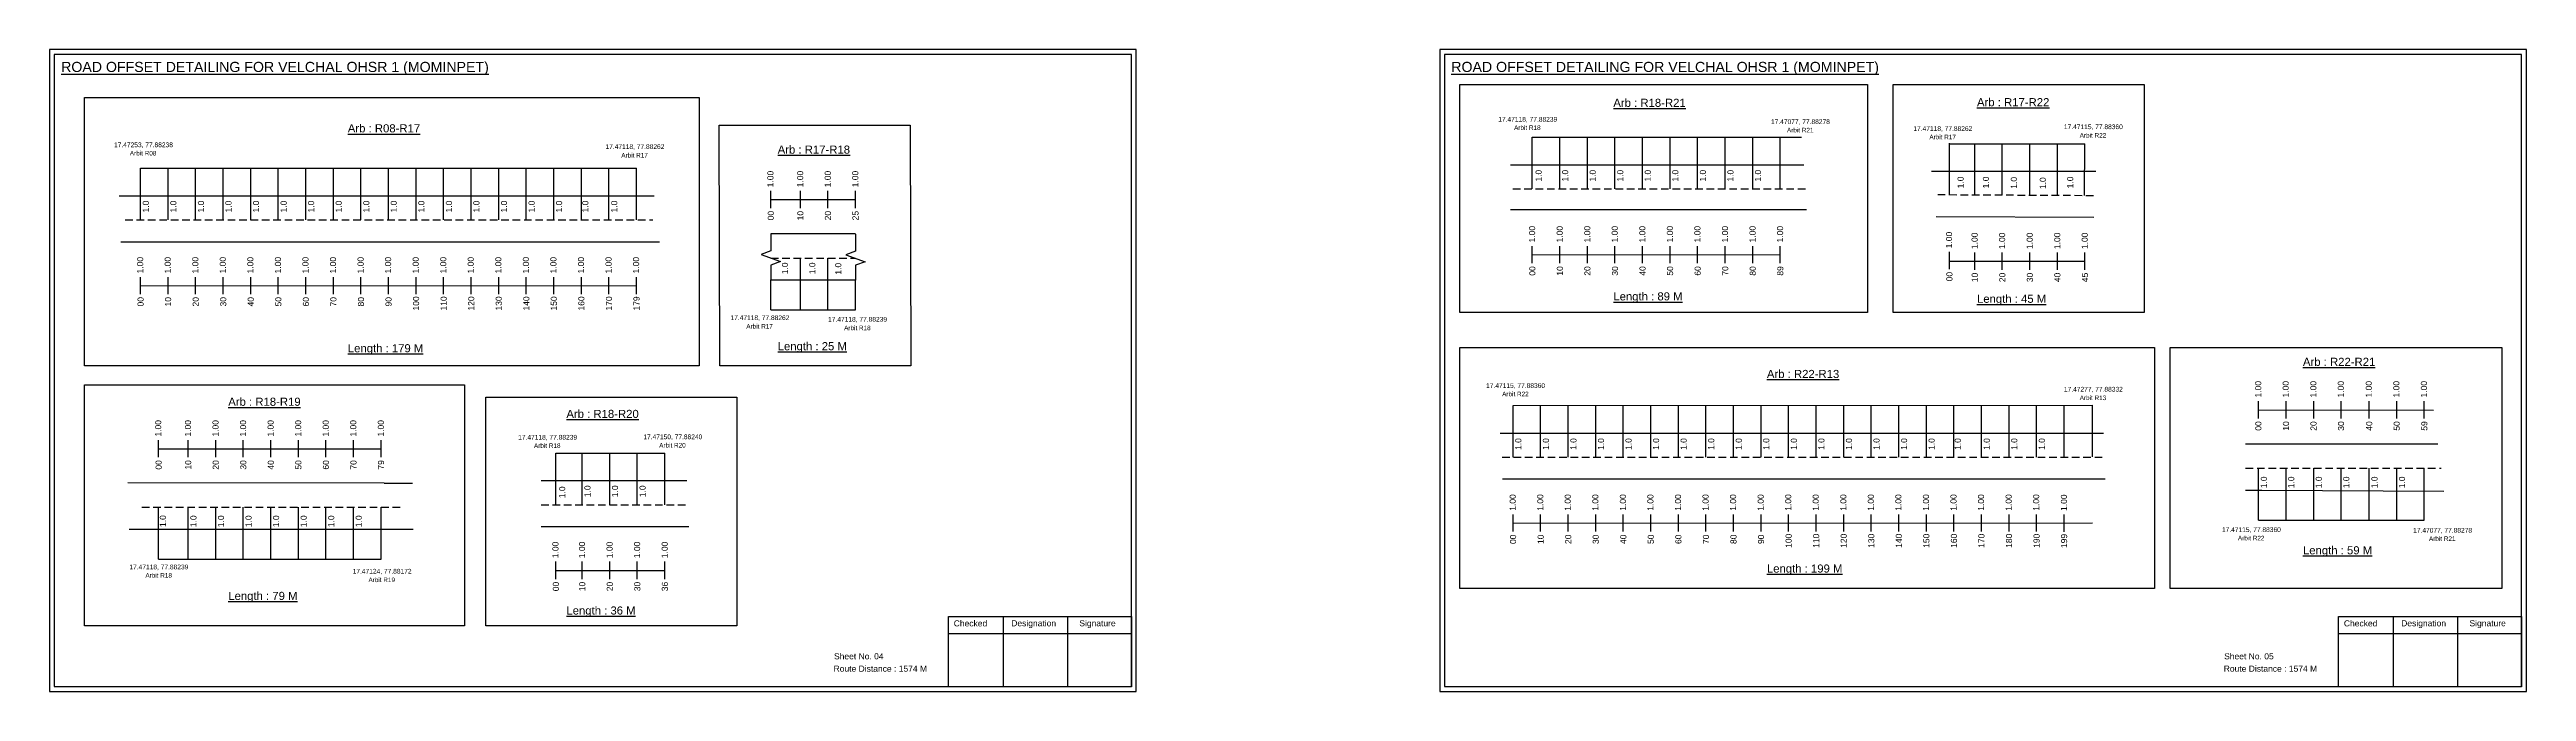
# Model space of a CAD drawing. Header units: inches. Extents: x 1000 to 5772, y 113 to 3122.
# Drawn here: x 3233 to 4456, y 1098 to 1415 of the extents above; entities that cross this region are included whole.
import ezdxf

# ---------------------------------------------------------------- set-up
doc = ezdxf.new("R2010")
doc.units = ezdxf.units.IN
doc.header["$MEASUREMENT"] = 0
doc.linetypes.add('DASHED2', pattern=[0.375, 0.25, -0.125])
doc.layers.add('PDF_Geometry', color=7, linetype='Continuous')
doc.layers.add('PDF_Text', color=5, linetype='Continuous')
doc.styles.add('PDF Arial', font='arial.ttf')
doc.styles.get("Standard").update_dxf_attribs({"font": 'arial.ttf'})

msp = doc.modelspace()

# ---------------------------------------------------------------- linework, layer by layer
at = {"color": 5}
for p, q in [((3965, 1371.4), (4097.8, 1371.4)), ((4170.9, 1368.2), (4237.8, 1368.2)), ((3278, 1356.1), (3522.8, 1356.1)), ((3589.1, 1286.3), (3630.9, 1286.3)), ((3955.5, 1239), (4241.5, 1239.2)), ((3483, 1215.6), (3536.8, 1215.6)), ((4323.5, 1182.5), (4405.3, 1182.5)), ((3286.9, 1163.3), (3396.7, 1163.3))]:
    msp.add_line(p, q, dxfattribs=at)
for p, q in [((3965, 1345.9), (3965, 1371.4)), ((3978.6, 1345.9), (3978.6, 1371.4)), ((3992.2, 1345.9), (3992.2, 1371.4)), ((4005.8, 1345.9), (4005.8, 1371.4)), ((4019.4, 1345.9), (4019.4, 1371.4)), ((4033, 1345.9), (4033, 1371.4)), ((4046.6, 1345.9), (4046.6, 1371.4)), ((4060.2, 1345.9), (4060.2, 1371.4)), ((4073.8, 1345.9), (4073.8, 1371.4)), ((4087.4, 1345.9), (4087.4, 1371.4)), ((3954.2, 1357.8), (4099, 1357.8)), ((4170.9, 1342.9), (4170.9, 1368.5)), ((4183.4, 1342.9), (4183.4, 1368.2)), ((4197, 1342.8), (4197, 1368.2)), ((4210.6, 1342.9), (4210.6, 1368.2)), ((4224.2, 1342.6), (4224.2, 1368.2)), ((4237.6, 1342.7), (4237.8, 1368.2)), ((3278, 1330.6), (3278, 1356.1)), ((3291.6, 1330.6), (3291.6, 1356.1)), ((3305.2, 1330.6), (3305.2, 1356.1)), ((3318.8, 1330.6), (3318.8, 1356.1)), ((3332.4, 1330.6), (3332.4, 1356.1)), ((3346, 1330.6), (3346, 1356.1)), ((3359.6, 1330.6), (3359.6, 1356.1)), ((3373.2, 1330.6), (3373.2, 1356.1)), ((3386.8, 1330.6), (3386.8, 1356.1)), ((3400.4, 1330.6), (3400.4, 1356.1)), ((3414, 1330.6), (3414, 1356.1)), ((3427.6, 1330.6), (3427.6, 1356.1)), ((3441.2, 1330.6), (3441.2, 1356.1)), ((3454.8, 1330.6), (3454.8, 1356.1)), ((3468.4, 1330.6), (3468.4, 1356.1)), ((3482, 1330.6), (3482, 1356.1)), ((3495.6, 1330.6), (3495.6, 1356.1)), ((3509.2, 1330.6), (3509.2, 1356.1)), ((3522.8, 1330.6), (3522.8, 1356.1)), ((4243.1, 1354.5), (4162.1, 1354.5)), ((3267.5, 1342.5), (3531.5, 1342.5)), ((4100.4, 1335.6), (3954.2, 1335.6)), ((3630.9, 1323.7), (3589.1, 1323.7)), ((4164.3, 1332.3), (4242.1, 1331.9)), ((3268.2, 1319.8), (3534.2, 1319.8)), ((3603.7, 1286.3), (3603.7, 1311.8)), ((3617.3, 1286.3), (3617.3, 1311.8)), ((3589.1, 1301), (3614.7, 1301)), ((3589.1, 1286.3), (3589.1, 1301)), ((3614.7, 1301), (3630.9, 1301)), ((3630.9, 1286.3), (3630.9, 1301)), ((3955.5, 1213.5), (3955.5, 1239)), ((3969.1, 1213.5), (3969.1, 1239)), ((3982.7, 1213.5), (3982.7, 1239)), ((3996.3, 1213.5), (3996.3, 1239)), ((4009.9, 1213.5), (4009.9, 1239)), ((4023.5, 1213.5), (4023.5, 1239)), ((4037.1, 1213.5), (4037.1, 1239)), ((4050.7, 1213.5), (4050.7, 1239)), ((4064.3, 1213.5), (4064.3, 1239)), ((4077.9, 1213.5), (4077.9, 1239)), ((4091.5, 1213.5), (4091.5, 1239)), ((4105.1, 1213.5), (4105.1, 1239)), ((4118.7, 1213.5), (4118.7, 1239)), ((4132.3, 1213.5), (4132.3, 1239)), ((4145.9, 1213.5), (4145.9, 1239)), ((4159.5, 1213.5), (4159.5, 1239)), ((4173.1, 1213.5), (4173.1, 1239)), ((4186.7, 1213.5), (4186.7, 1239)), ((4200.3, 1213.5), (4200.3, 1239)), ((4213.9, 1213.5), (4213.9, 1239)), ((4227.5, 1213.6), (4227.5, 1238.9)), ((4241.5, 1213.7), (4241.5, 1239.2)), ((3949.1, 1225.4), (4246.9, 1225.4)), ((3483, 1190.1), (3483, 1215.6)), ((3496, 1190.1), (3496, 1215.6)), ((3509.6, 1190.1), (3509.6, 1215.6)), ((3523.2, 1190.1), (3523.2, 1215.6)), ((3536.8, 1190.1), (3536.8, 1215.6)), ((4412, 1219.9), (4317.1, 1219.9)), ((3398.3, 1200.7), (3271.7, 1200.9)), ((3398.3, 1200.7), (3412.3, 1200.7)), ((3475.7, 1202), (3547.7, 1202)), ((3950.3, 1202.8), (4247.8, 1202.8)), ((4323.5, 1182.5), (4323.5, 1208.1)), ((4337.1, 1182.5), (4337.1, 1208.1)), ((4350.7, 1182.5), (4350.7, 1208.1)), ((4364.3, 1182.5), (4364.3, 1208.1)), ((4378.1, 1182.5), (4378.1, 1208.1)), ((4391.7, 1182.5), (4391.7, 1208.1)), ((4405.3, 1182.5), (4405.3, 1208.1)), ((3286.9, 1163.3), (3286.9, 1188.8)), ((3301.5, 1163.3), (3301.5, 1188.8)), ((3315.1, 1163.3), (3315.1, 1188.8)), ((3328.7, 1163.3), (3328.7, 1188.8)), ((3342.3, 1163.3), (3342.3, 1188.8)), ((3355.9, 1163.3), (3355.9, 1188.8)), ((3369.5, 1163.3), (3369.5, 1188.8)), ((3383.1, 1163.3), (3383.1, 1188.8)), ((3396.7, 1163.3), (3396.7, 1188.8)), ((3272.4, 1178), (3398.3, 1178)), ((3398.3, 1178), (3412.5, 1178)), ((3475.7, 1179.3), (3548.7, 1179.3))]:
    msp.add_line(p, q)
at = {"color": 217, "true_color": 0x93278f}
for p, q in [((3589.1, 1336.4), (3589.1, 1345)), ((3603.7, 1336.4), (3603.7, 1345)), ((3617.3, 1336.4), (3617.3, 1345)), ((3630.9, 1336.4), (3630.9, 1345)), ((3589.1, 1340.7), (3630.9, 1340.7)), ((3965, 1309.2), (3965, 1317.7)), ((3965, 1313.4), (4087.4, 1313.5)), ((3978.6, 1309.2), (3978.6, 1317.7)), ((3992.2, 1309.2), (3992.2, 1317.7)), ((4005.8, 1309.2), (4005.8, 1317.7)), ((4019.4, 1309.2), (4019.4, 1317.7)), ((4033, 1309.2), (4033, 1317.7)), ((4046.6, 1309.2), (4046.6, 1317.7)), ((4060.2, 1309.2), (4060.2, 1317.7)), ((4073.8, 1309.2), (4073.8, 1317.7)), ((4087.4, 1309.2), (4087.4, 1317.7)), ((4170.9, 1306.3), (4170.9, 1314.9)), ((4170.9, 1310.2), (4237.8, 1310.2)), ((4183.4, 1305.9), (4183.4, 1314.5)), ((4197, 1305.9), (4197, 1314.5)), ((4210.6, 1305.9), (4210.6, 1314.5)), ((4224.2, 1305.9), (4224.2, 1314.5)), ((4237.8, 1305.9), (4237.8, 1314.5)), ((3278, 1293.9), (3278, 1302.4)), ((3278, 1298.1), (3522.8, 1298.2)), ((3291.6, 1293.9), (3291.6, 1302.4)), ((3305.2, 1293.9), (3305.2, 1302.4)), ((3318.8, 1293.9), (3318.8, 1302.4)), ((3332.4, 1293.9), (3332.4, 1302.4)), ((3346, 1293.9), (3346, 1302.4)), ((3359.6, 1293.9), (3359.6, 1302.4)), ((3373.2, 1293.9), (3373.2, 1302.4)), ((3386.8, 1293.9), (3386.8, 1302.4)), ((3400.4, 1293.9), (3400.4, 1302.4)), ((3414, 1293.9), (3414, 1302.4)), ((3427.6, 1293.9), (3427.6, 1302.4)), ((3441.2, 1293.9), (3441.2, 1302.4)), ((3454.8, 1293.9), (3454.8, 1302.4)), ((3468.4, 1293.9), (3468.4, 1302.4)), ((3482, 1293.9), (3482, 1302.4)), ((3495.6, 1293.9), (3495.6, 1302.4)), ((3509.2, 1293.9), (3509.2, 1302.4)), ((3522.8, 1293.9), (3522.8, 1302.4)), ((4323.5, 1232.7), (4323.5, 1241.2)), ((4323.5, 1236.9), (4409.8, 1236.7)), ((4337.1, 1232.7), (4337.1, 1241.2)), ((4350.7, 1232.7), (4350.7, 1241.2)), ((4364.3, 1232.7), (4364.3, 1241.2)), ((4378.1, 1232.7), (4378.1, 1241.2)), ((4391.7, 1232.7), (4391.7, 1241.2)), ((4405.3, 1232.7), (4405.3, 1241.2)), ((3286.9, 1213.5), (3286.9, 1222)), ((3286.9, 1217.7), (3396.7, 1217.7)), ((3301.5, 1213.5), (3301.5, 1222)), ((3315.1, 1213.5), (3315.1, 1222)), ((3328.7, 1213.5), (3328.7, 1222)), ((3342.3, 1213.5), (3342.3, 1222)), ((3355.9, 1213.5), (3355.9, 1222)), ((3369.5, 1213.5), (3369.5, 1222)), ((3383.1, 1213.5), (3383.1, 1222)), ((3396.7, 1213.5), (3396.7, 1222)), ((3955.5, 1176.8), (3955.5, 1185.3)), ((3955.5, 1181), (4241.5, 1181.1)), ((3969.1, 1176.8), (3969.1, 1185.3)), ((3982.7, 1176.8), (3982.7, 1185.3)), ((3996.3, 1176.8), (3996.3, 1185.3)), ((4009.9, 1176.8), (4009.9, 1185.3)), ((4023.5, 1176.8), (4023.5, 1185.3)), ((4037.1, 1176.8), (4037.1, 1185.3)), ((4050.7, 1176.8), (4050.7, 1185.3)), ((4064.3, 1176.8), (4064.3, 1185.3)), ((4077.9, 1176.8), (4077.9, 1185.3)), ((4091.5, 1176.8), (4091.5, 1185.3)), ((4105.1, 1176.8), (4105.1, 1185.3)), ((4118.7, 1176.8), (4118.7, 1185.3)), ((4132.3, 1176.8), (4132.3, 1185.3)), ((4145.9, 1176.8), (4145.9, 1185.3)), ((4159.5, 1176.8), (4159.5, 1185.3)), ((4173.1, 1176.8), (4173.1, 1185.3)), ((4186.7, 1176.8), (4186.7, 1185.3)), ((4200.3, 1176.8), (4200.3, 1185.3)), ((4213.9, 1176.8), (4213.9, 1185.3)), ((4227.5, 1176.7), (4227.5, 1185.2)), ((3483, 1153.4), (3483, 1162)), ((3496, 1153.4), (3496, 1162)), ((3509.6, 1153.4), (3509.6, 1162)), ((3523.2, 1153.4), (3523.2, 1162)), ((3536.8, 1153.4), (3536.8, 1162)), ((3483, 1157.7), (3536.8, 1157.7))]:
    msp.add_line(p, q, dxfattribs=at)
at = {"linetype": 'DASHED2', "ltscale": 15}
for p, q in [((3955.4, 1345.9), (4099.8, 1345.9)), ((4165.1, 1343.1), (4243.3, 1342.7)), ((3270.4, 1330.6), (3530.8, 1330.6)), ((3589.1, 1311.8), (3630.9, 1311.8)), ((3950.1, 1213.5), (4246.5, 1213.5)), ((4317.1, 1208.1), (4413.7, 1208.1)), ((3278.6, 1188.8), (3407.3, 1188.8)), ((3475.7, 1190.1), (3548.2, 1190.1))]:
    msp.add_line(p, q, dxfattribs=at)
for points in [[(3929.3, 1397.5), (4130.5, 1397.5), (4130.5, 1284.9), (3929.3, 1284.9)], [(4143.2, 1397.5), (4267, 1397.5), (4267, 1284.9), (4143.2, 1284.9)], [(3250.3, 1391), (3553.8, 1391), (3553.8, 1258.6), (3250.3, 1258.6)], [(3563.6, 1377.4), (3657.9, 1377.4), (3658.2, 1258.6), (3563.9, 1258.6)], [(3929.3, 1267.7), (4272.2, 1267.7), (4272.2, 1148.7), (3929.3, 1148.7)], [(4279.8, 1267.6), (4443.6, 1267.6), (4443.6, 1148.7), (4279.8, 1148.7)], [(3250.3, 1249.3), (3437.9, 1249.3), (3437.9, 1130.4), (3250.3, 1130.4)], [(3448.5, 1243.1), (3572.3, 1243.1), (3572.3, 1130.4), (3448.5, 1130.4)]]:
    msp.add_lwpolyline(points, close=True)
at = {"linetype": 'Continuous'}
for points in [[(3589.1, 1323.7), (3589.1, 1315.3), (3584.4, 1313.5), (3593.9, 1310.1), (3589.1, 1308.3), (3589.1, 1301)], [(3630.9, 1323.6), (3630.9, 1315.2), (3626.2, 1313.4), (3635.7, 1310), (3630.9, 1308.3), (3630.9, 1300.9)]]:
    msp.add_lwpolyline(points, dxfattribs=at)
msp.add_lwpolyline([(4317.1, 1197.2), (4325.1, 1197.2), (4415, 1196.7)])
at = {"layer": 'PDF_Geometry'}
for points in [[(3233.1, 1414.7), (3233.1, 1098), (3769.5, 1098), (3769.5, 1414.7)], [(3235.4, 1412.3), (3235.4, 1100.4), (3767.1, 1100.4), (3767.1, 1412.3)], [(3919.3, 1414.7), (3919.3, 1098), (4455.7, 1098), (4455.7, 1414.7)], [(3921.6, 1412.3), (3921.6, 1100.4), (4453.3, 1100.4), (4453.3, 1412.3)]]:
    msp.add_lwpolyline(points, close=True, dxfattribs=at)
at = {"layer": 'PDF_Geometry', "color": 242, "true_color": 0xcc1f26}
for points in [[(3767.1, 1100.3), (3676.8, 1100.3), (3676.8, 1134.9), (3767.1, 1134.9)], [(4453.3, 1100.3), (4363, 1100.3), (4363, 1134.9), (4453.3, 1134.9)]]:
    msp.add_lwpolyline(points, close=True, dxfattribs=at)
for points in [[(3676.8, 1126.5), (3767.1, 1126.5)], [(3703.8, 1134.9), (3703.8, 1100.3)], [(3735.5, 1134.9), (3735.5, 1100.3)], [(4363, 1126.5), (4453.3, 1126.5)], [(4389.9, 1134.9), (4389.9, 1100.3)], [(4421.7, 1134.9), (4421.7, 1100.3)]]:
    msp.add_lwpolyline(points, dxfattribs=at)

# ---------------------------------------------------------------- texts
at = {"color": 242, "true_color": 0xcd2027}
for s, height, p in [('%%UROAD OFFSET DETAILING FOR VELCHAL OHSR 1 (MOMINPET)', 5, (3238.8, 1403.6)), ('%%UROAD OFFSET DETAILING FOR VELCHAL OHSR 1 (MOMINPET)', 5, (3925, 1403.6)), ('%%UArb : R18-R21', 4, (4005, 1386.4)), ('%%UArb : R17-R22', 4, (4184.5, 1386.7)), ('%%UArb : R08-R17', 4, (3380.3, 1373.8)), ('%%UArb : R17-R18', 4, (3592.5, 1363.3)), ('%%ULength : 89 M', 4, (4005, 1290.9)), ('%%ULength : 45 M', 4, (4184.5, 1289.7)), ('%%ULength : 179 M', 4, (3380.3, 1265.3)), ('%%ULength : 25 M', 4, (3592.5, 1266.3)), ('%%UArb : R22-R21', 4, (4345.4, 1258.6)), ('%%UArb : R22-R13', 4, (4080.8, 1252.6)), ('%%UArb : R18-R19', 4, (3321.3, 1238.9)), ('%%UArb : R18-R20', 4, (3488.2, 1232.9)), ('%%ULength : 59 M', 4, (4345.4, 1165.6)), ('%%ULength : 199 M', 4, (4080.8, 1156.6)), ('%%ULength : 79 M', 4, (3321.3, 1143.1)), ('%%ULength : 36 M', 4, (3488.2, 1135.9))]:
    msp.add_text(s, height=height, dxfattribs=at).set_placement(p)
at = {"color": 5}
for s, height, p in [('17.47118, 77.88239', 2.34, (3948.2, 1379.1)), ('Arbit R18', 2.25, (3956, 1375)), ('17.47077, 77.88278', 2.34, (4082.8, 1377.9)), ('Arbit R21', 2.25, (4090.7, 1373.8)), ('17.47118, 77.88262', 2.34, (4153.1, 1374.5)), ('Arbit R17', 2.25, (4161, 1370.4)), ('17.47115, 77.88360', 2.34, (4227.4, 1375.4)), ('Arbit R22', 2.25, (4235.2, 1371.2)), ('17.47253, 77.88238', 2.34, (3264.9, 1366.5)), ('Arbit R08', 2.25, (3272.7, 1362.4)), ('17.47118, 77.88262', 2.34, (3507.5, 1365.6)), ('Arbit R17', 2.25, (3515.3, 1361.4)), ('17.47118, 77.88262', 2.34, (3569.2, 1281.2)), ('Arbit R17', 2.25, (3577, 1277)), ('17.47118, 77.88239', 2.34, (3617.4, 1280.4)), ('Arbit R18', 2.25, (3625.3, 1276.2)), ('17.47115, 77.88360', 2.34, (3942.2, 1247.7)), ('17.47277, 77.88332', 2.34, (4227.4, 1245.9)), ('Arbit R22', 2.25, (3950.1, 1243.6)), ('Arbit R13', 2.25, (4235.2, 1241.7)), ('17.47118, 77.88239', 2.34, (3464.4, 1222.2)), ('17.47150, 77.88240', 2.34, (3526.2, 1222.4)), ('Arbit R18', 2.25, (3472.2, 1218.1)), ('Arbit R20', 2.25, (3534, 1218.3)), ('17.47115, 77.88360', 2.34, (4305.4, 1176.6)), ('Arbit R22', 2.25, (4313.3, 1172.5)), ('17.47077, 77.88278', 2.34, (4399.8, 1176.3)), ('Arbit R21', 2.25, (4407.6, 1172.2)), ('17.47118, 77.88239', 2.34, (3272.5, 1158.2)), ('Arbit R18', 2.25, (3280.4, 1154.1)), ('17.47124, 77.88172', 2.34, (3382.7, 1156.1)), ('Arbit R19', 2.25, (3390.5, 1151.9))]:
    msp.add_text(s, height=height, dxfattribs=at).set_placement(p)
at = {"color": 217, "true_color": 0x93278f}
for s, p in [('1.00', (3590.4, 1346.7)), ('1.00', (3605.1, 1346.7)), ('1.00', (3618.7, 1346.7)), ('1.00', (3632.3, 1346.7)), ('00', (3590.6, 1330.4)), ('10', (3605.2, 1330.4)), ('20', (3618.8, 1330.4)), ('25', (3632.4, 1330.4)), ('1.00', (3966.4, 1319.5)), ('1.00', (3980, 1319.5)), ('1.00', (3993.6, 1319.5)), ('1.00', (4007.2, 1319.5)), ('1.00', (4020.8, 1319.5)), ('1.00', (4034.4, 1319.5)), ('1.00', (4048, 1319.5)), ('1.00', (4061.6, 1319.5)), ('1.00', (4075.2, 1319.5)), ('1.00', (4088.8, 1319.5)), ('1.00', (4172.2, 1316.6)), ('1.00', (4184.8, 1316.2)), ('1.00', (4198.4, 1316.2)), ('1.00', (4212, 1316.2)), ('1.00', (4225.6, 1316.2)), ('1.00', (4239.2, 1316.2)), ('1.00', (3279.3, 1304.2)), ('1.00', (3292.9, 1304.2)), ('1.00', (3306.5, 1304.2)), ('1.00', (3320.1, 1304.2)), ('1.00', (3333.7, 1304.2)), ('1.00', (3347.3, 1304.2)), ('1.00', (3360.9, 1304.2)), ('1.00', (3374.5, 1304.2)), ('1.00', (3388.1, 1304.2)), ('1.00', (3401.7, 1304.2)), ('1.00', (3415.3, 1304.2)), ('1.00', (3428.9, 1304.2)), ('1.00', (3442.5, 1304.2)), ('1.00', (3456.1, 1304.2)), ('1.00', (3469.7, 1304.2)), ('1.00', (3483.3, 1304.2)), ('1.00', (3496.9, 1304.2)), ('1.00', (3510.5, 1304.2)), ('1.00', (3524.1, 1304.2)), ('00', (3966.5, 1303.1)), ('10', (3980.1, 1303.1)), ('20', (3993.7, 1303.1)), ('30', (4007.3, 1303.1)), ('40', (4020.9, 1303.1)), ('50', (4034.5, 1303.1)), ('60', (4048.1, 1303.1)), ('70', (4061.7, 1303.1)), ('80', (4075.3, 1303.1)), ('89', (4088.9, 1303.1)), ('00', (4172.4, 1300.3)), ('10', (4184.9, 1299.9)), ('20', (4198.5, 1299.9)), ('30', (4212.1, 1299.9)), ('40', (4225.7, 1299.9)), ('45', (4239.3, 1299.9)), ('00', (3279.5, 1287.9)), ('10', (3293.1, 1287.9)), ('20', (3306.7, 1287.9)), ('30', (3320.3, 1287.9)), ('40', (3333.9, 1287.9)), ('50', (3347.5, 1287.9)), ('60', (3361.1, 1287.9)), ('70', (3374.7, 1287.9)), ('80', (3388.3, 1287.9)), ('90', (3401.9, 1287.9)), ('100', (3415.5, 1285.9)), ('110', (3429.1, 1285.9)), ('120', (3442.7, 1285.9)), ('130', (3456.3, 1285.9)), ('140', (3469.9, 1285.9)), ('150', (3483.5, 1285.9)), ('160', (3497.1, 1285.9)), ('170', (3510.7, 1285.9)), ('179', (3524.3, 1285.9)), ('1.00', (4324.8, 1243)), ('1.00', (4338.4, 1243)), ('1.00', (4352, 1243)), ('1.00', (4365.6, 1243)), ('1.00', (4379.4, 1243)), ('1.00', (4393, 1243)), ('1.00', (4406.6, 1243)), ('1.00', (3288.2, 1223.7)), ('1.00', (3302.9, 1223.7)), ('1.00', (3316.5, 1223.7)), ('1.00', (3330.1, 1223.7)), ('1.00', (3343.7, 1223.7)), ('1.00', (3357.3, 1223.7)), ('1.00', (3370.9, 1223.7)), ('1.00', (3384.5, 1223.7)), ('1.00', (3398.1, 1223.7)), ('00', (4324.9, 1226.6)), ('10', (4338.5, 1226.6)), ('20', (4352.1, 1226.6)), ('30', (4365.7, 1226.6)), ('40', (4379.6, 1226.6)), ('50', (4393.2, 1226.6)), ('59', (4406.8, 1226.6)), ('00', (3288.4, 1207.4)), ('10', (3303, 1207.4)), ('20', (3316.6, 1207.4)), ('30', (3330.2, 1207.4)), ('40', (3343.8, 1207.4)), ('50', (3357.4, 1207.4)), ('60', (3371, 1207.4)), ('70', (3384.6, 1207.4)), ('79', (3398.2, 1207.4)), ('1.00', (3956.8, 1187.1)), ('1.00', (3970.4, 1187.1)), ('1.00', (3984, 1187.1)), ('1.00', (3997.6, 1187.1)), ('1.00', (4011.2, 1187.1)), ('1.00', (4024.8, 1187.1)), ('1.00', (4038.4, 1187.1)), ('1.00', (4052, 1187.1)), ('1.00', (4065.6, 1187.1)), ('1.00', (4079.2, 1187.1)), ('1.00', (4092.8, 1187.1)), ('1.00', (4106.4, 1187.1)), ('1.00', (4120, 1187.1)), ('1.00', (4133.6, 1187.1)), ('1.00', (4147.2, 1187.1)), ('1.00', (4160.8, 1187.1)), ('1.00', (4174.4, 1187.1)), ('1.00', (4188, 1187.1)), ('1.00', (4201.6, 1187.1)), ('1.00', (4215.2, 1187.1)), ('1.00', (4228.9, 1187)), ('00', (3957, 1170.7)), ('10', (3970.6, 1170.7)), ('20', (3984.2, 1170.7)), ('30', (3997.8, 1170.7)), ('40', (4011.4, 1170.7)), ('50', (4025, 1170.7)), ('60', (4038.6, 1170.7)), ('70', (4052.2, 1170.7)), ('80', (4065.8, 1170.7)), ('90', (4079.4, 1170.7)), ('100', (4093, 1168.8)), ('110', (4106.6, 1168.8)), ('120', (4120.2, 1168.8)), ('130', (4133.8, 1168.8)), ('140', (4147.4, 1168.8)), ('150', (4161, 1168.8)), ('160', (4174.6, 1168.8)), ('170', (4188.2, 1168.8)), ('180', (4201.8, 1168.8)), ('190', (4215.4, 1168.8)), ('199', (4229, 1168.7)), ('1.00', (3484.3, 1163.7)), ('1.00', (3497.4, 1163.7)), ('1.00', (3511, 1163.7)), ('1.00', (3524.6, 1163.7)), ('1.00', (3538.2, 1163.7)), ('00', (3484.5, 1147.4)), ('10', (3497.5, 1147.4)), ('20', (3511.1, 1147.4)), ('30', (3524.7, 1147.4)), ('36', (3538.3, 1147.4))]:
    msp.add_text(s, height=3, rotation=90, dxfattribs=at).set_placement(p)
for p in [(3969.6, 1349.5), (3982.7, 1349.5), (3996.3, 1349.5), (4009.9, 1349.5), (4023.5, 1349.5), (4037.1, 1349.5), (4050.7, 1349.5), (4064.3, 1349.5), (4077.9, 1349.5), (4177.9, 1346.2), (4190.4, 1346.2), (4204.2, 1346), (4218.5, 1345.8), (4232, 1346.2), (3282.1, 1334.3), (3295.7, 1334.3), (3309.3, 1334.3), (3322.9, 1334.3), (3336.5, 1334.3), (3350.1, 1334.3), (3363.7, 1334.3), (3377.3, 1334.3), (3390.9, 1334.3), (3404.5, 1334.3), (3418.1, 1334.3), (3431.7, 1334.3), (3445.3, 1334.3), (3458.9, 1334.3), (3472.5, 1334.3), (3486.1, 1334.3), (3499, 1334.3), (3513.3, 1334.3), (3597.6, 1303.8), (3611.1, 1303.8), (3623.9, 1303.6), (3959.6, 1217.1), (3973.2, 1217.1), (3986.8, 1217.1), (4000.4, 1217.1), (4014, 1217.1), (4027.6, 1217.1), (4041.2, 1217.1), (4054.8, 1217.1), (4068.4, 1217.1), (4082, 1217.1), (4095.6, 1217.1), (4109.2, 1217.1), (4122.8, 1217.1), (4136.4, 1217.1), (4150, 1217.1), (4163.6, 1217.1), (4176.5, 1217.1), (4190.8, 1217.1), (4204.4, 1217.1), (4218, 1217.1), (3487.6, 1193.3), (3500.1, 1193.8), (3513.7, 1193.8), (3527.3, 1193.8), (4327.6, 1198.2), (4341.1, 1198.2), (4354.7, 1198.2), (4368.3, 1198.2), (4382.2, 1198.2), (4395.8, 1198.2), (3290.5, 1179.1), (3305.6, 1179), (3319.2, 1179), (3332.8, 1179), (3346.4, 1179), (3360, 1179), (3373.6, 1179), (3387.2, 1179)]:
    msp.add_text('1.0', height=3, rotation=90).set_placement(p)
for s, p in [('Sheet No. 04', (3620.3, 1113.8)), ('Sheet No. 05', (4306.5, 1113.8)), ('Route Distance : 1574 M', (3620.1, 1107.7)), ('Route Distance : 1574 M', (4306.3, 1107.7))]:
    msp.add_text(s, height=3).set_placement(p)
at = {"layer": 'PDF_Text', "color": 7, "attachment_point": 7, "style": 'PDF Arial'}
for s, insert, char_height in [('Checked', (3679.4, 1130), 3), ('Designation', (3707.8, 1129.2), 3.001), ('Signature', (3741.4, 1129.2), 3), ('Checked', (4365.6, 1130), 3), ('Designation', (4393.9, 1129.2), 3.001), ('Signature', (4427.6, 1129.2), 3)]:
    msp.add_mtext(s, dxfattribs=dict(at, insert=insert, char_height=char_height))

doc.saveas('drawing.dxf')
